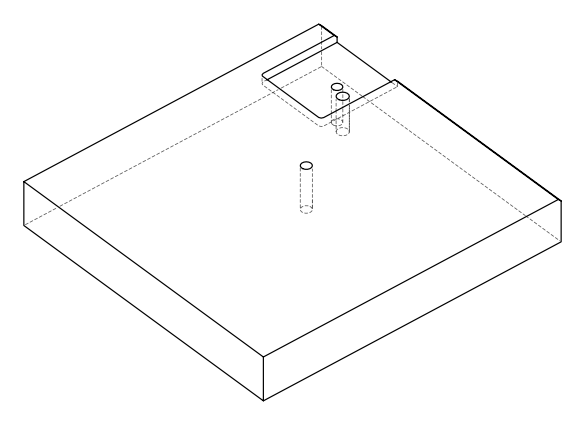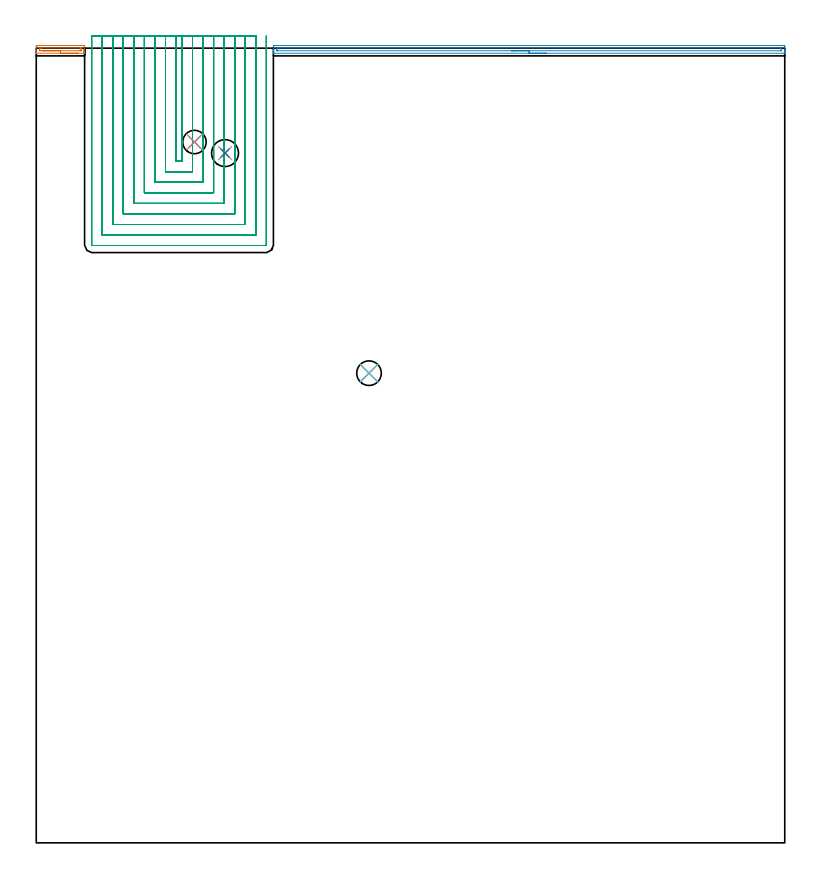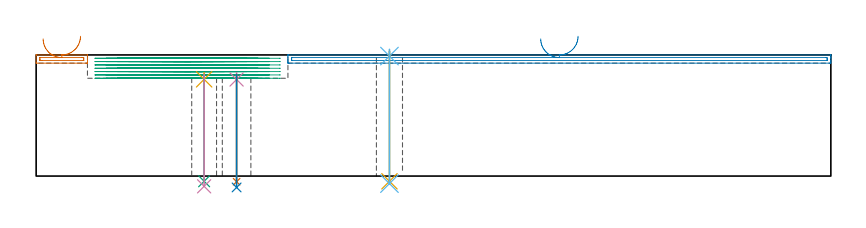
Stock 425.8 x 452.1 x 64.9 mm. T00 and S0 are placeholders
(PLAN: 12 operations, 8 tool changes, 49.8 min)
(1 AREA_MILL | FG_CHAMFER_SURFACE | UGT0205_001 | 0.61 min | 296 mm3)
(2 AREA_MILL_1 | FG_CHAMFER_SURFACE_1 | UGT0205_001 | 4.82 min | 2842 mm3)
(3 MILL_SLOT | SLOT_PARTIAL_RECTANGULAR | UGT0201_126 | Follow Part, ap 2, ae 75% | 42.79 min | 155978 mm3)
(4 SPOT_DRILL | STEP1HOLE | NXT0321_9005460120000 | 0.03 min | 3 mm3)
(5 SPOT_DRILL_1 | STEP1HOLE_1 | NXT0321_9005460120000 | 0.03 min | 9 mm3)
(6 SPOT_DRILL_2 | STEP1HOLE_2 | NXT0321_9005460120000 | 0.03 min | 2 mm3)
(7 DRILL_THROUGH_HOLE_INTO_CENTER | STEP1HOLE | NXT0301_055 | 0.23 min | 2879 mm3)
(8 DRILL_TO_ENLARGE_THROUGH_HOLE | STEP1HOLE | UGT0301_283 | 0.25 min | 6718 mm3)
(9 DRILL_THROUGH_HOLE_INTO_CENTER_1 | STEP1HOLE_1 | NXT0301_042 | 0.23 min | 2042 mm3)
(10 DRILL_TO_ENLARGE_THROUGH_HOLE_1 | STEP1HOLE_1 | UGT0301_267 | 0.24 min | 5210 mm3)
(11 DRILL_THROUGH_HOLE_INTO_CENTER_2 | STEP1HOLE_2 | NXT0301_042 | 0.28 min | 2543 mm3)
(12 DRILL_TO_ENLARGE_THROUGH_HOLE_2 | STEP1HOLE_2 | NXT0301_104 | 0.29 min | 7414 mm3)
(TOOL UGT0205_001 | Chamfer Mill 20 x 3 x 45 deg. | D20 FL50 Z2)
(TOOL UGT0201_126 | Carbide End Mill 8.0 | D8 FL15 Z4)
(TOOL NXT0321_9005460120000 | NC Spot Drill, 142deg, 12mm, Carbide, Uncoated | D12 PA142 FL30 Z2)
(TOOL NXT0301_055 | Carbide Drill 8.4mm [860.1-0840-042A1-MM 2214] | D8.4 PA140 FL61 Z2)
(TOOL UGT0301_283 | Twist Drill 15.3 mm | D15.3 PA118 FL120 Z2)
(TOOL NXT0301_042 | Carbide Drill 7.1mm [860.1-0710-057A1-MM 2214] | D7.1 PA140 FL85 Z2)
(TOOL UGT0301_267 | Twist Drill 13.3 mm | D13.3 PA118 FL108 Z2)
(TOOL NXT0301_104 | Carbide Drill 14mm [860.1-1400-112A1-MM 2214] | D14 PA140 FL123 Z2)
(OP 1 AREA_MILL)
G17 G21 G94 G90
T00 M6
G54
G17 G0 G90 X23.75 Y449.2 S1061 M3
G43 Z74.9 H0
G94 G1 X23.712 Z74.028 F250.
X23.598 Z73.163
X23.409 Z72.312
X23.147 Z71.48
X22.813 Z70.674
X22.41 Z69.9
X21.942 Z69.164
X21.41 Z68.472
X20.821 Z67.829
X20.178 Z67.24
X19.486 Z66.708
X18.75 Z66.24
X17.976 Z65.837
X17.17 Z65.503
X16.338 Z65.241
X15.487 Z65.052
X14.622 Z64.938
X13.75 Z64.9
X0.046
X0.01 Y449.205 Z64.893
X0. Y449.292 Z64.806
Y453.254 Z60.845
X0.001 Y453.591 Z60.505
X0.267 Y453.6 Z60.5
X27.012
X27.234 Y453.598 Z60.502
X27.499 Y453.591 Z60.505
X27.5 Y453.254 Z60.845
Y453.161 Z60.937
X27.499 Y449.291 Z64.807
X27.49 Y449.205 Z64.893
X27.454 Y449.2 Z64.9
X13.75
Y450.614 Z63.486
X2.257 Y450.615 Z63.485
X2.16
X2.061 Y450.619 Z63.481
X2.017 Y450.621 Z63.479
X2.01 Y450.643 Z63.457
X2.006 Y450.675 Z63.425
X2.001 Y450.774 Z63.326
X2. Y451.4 Z62.7
X2.001 Y451.655 Z62.445
X2.005 Y451.911 Z62.189
X2.01 Y452.081 Z62.019
X2.02 Y452.179 Z61.921
X2.06 Y452.181 Z61.919
X2.257 Y452.185 Z61.915
X2.352
X3.141 Y452.186 Z61.914
X25.243 Y452.185 Z61.915
X25.34
X25.439 Y452.181 Z61.919
X25.483 Y452.179 Z61.921
X25.49 Y452.157 Z61.943
X25.494 Y452.125 Z61.975
X25.499 Y452.026 Z62.074
X25.5 Y451.4 Z62.7
X25.499 Y451.145 Z62.955
X25.495 Y450.889 Z63.211
X25.49 Y450.719 Z63.381
X25.481 Y450.621 Z63.479
X25.44 Y450.619 Z63.481
X25.243 Y450.615 Z63.485
X25.148
X24.359 Y450.614 Z63.486
X13.75
X12.878 Z63.524
X12.014 Z63.638
X11.162 Z63.827
X10.33 Z64.089
X9.524 Z64.423
X8.75 Z64.826
X8.014 Z65.294
X7.322 Z65.825
X6.679 Z66.415
X6.09 Z67.058
X5.559 Z67.75
X5.09 Z68.486
X4.687 Z69.26
X4.353 Z70.066
X4.091 Z70.898
X3.902 Z71.749
X3.788 Z72.614
X3.75 Z73.486
G0 Z74.9
M5
M2
(OP 2 AREA_MILL_1)
G17 G21 G94 G90
T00 M6
G54
G17 G0 G90 X290.35 Y449.2 S1061 M3
G43 Z74.9 H0
G94 G1 X290.312 Z74.028 F250.
X290.198 Z73.163
X290.009 Z72.312
X289.747 Z71.48
X289.413 Z70.674
X289.01 Z69.9
X288.542 Z69.164
X288.01 Z68.472
X287.421 Z67.829
X286.778 Z67.24
X286.086 Z66.708
X285.35 Z66.24
X284.576 Z65.837
X283.77 Z65.503
X282.938 Z65.241
X282.086 Z65.052
X281.222 Z64.938
X280.35 Z64.9
X135.08
X134.904 Y449.199 Z64.892
X134.903 Z64.891
X134.9 Y449.553 Z64.547
Y449.811 Z64.288
Y450.519 Z63.575
Y451.754 Z62.343
Y452.281 Z61.814
Y452.898 Z61.198
X134.903 Y453.161 Z60.934
X134.91 Y453.591 Z60.505
X135.086 Y453.596 Z60.502
X135.527 Y453.6 Z60.5
X425.173 Y453.599 Z60.501
X425.614 Y453.596 Z60.502
X425.79 Y453.591 Z60.505
X425.8 Y453.161 Z60.934
Y452.898 Z61.198
Y452.281 Z61.814
Y450.873 Z63.223
Y450.519 Z63.575
Y449.811 Z64.288
Y449.553 Z64.547
Y449.199 Z64.891
X425.796 Z64.892
X425.621 Y449.2 Z64.9
X280.35
Y450.614 Z63.486
X137.218 Y450.615 Z63.485
X136.941 Y450.62 Z63.48
X136.914 Y450.621 Z63.479
X136.909 Y450.64 Z63.46
X136.903 Y450.675 Z63.425
X136.901 Y450.708 Z63.392
X136.9 Y450.928 Z63.172
X136.903 Y451.4 Z62.7
X136.908 Y451.801 Z62.299
X136.925 Y452.179 Z61.921
X137.315 Y452.184 Z61.916
X137.411 Y452.185 Z61.915
X423.482
X423.759 Y452.18 Z61.92
X423.786 Y452.179 Z61.921
X423.791 Y452.16 Z61.94
X423.797 Y452.125 Z61.975
X423.799 Y452.092 Z62.008
X423.8 Y451.872 Z62.228
X423.797 Y451.4 Z62.7
X423.792 Y450.999 Z63.101
X423.775 Y450.621 Z63.479
X423.385 Y450.616 Z63.484
X423.288 Y450.615 Z63.485
X280.35 Y450.614 Z63.486
X279.478 Z63.524
X278.614 Z63.638
X277.762 Z63.827
X276.93 Z64.089
X276.124 Z64.423
X275.35 Z64.826
X274.614 Z65.294
X273.922 Z65.825
X273.279 Z66.415
X272.69 Z67.058
X272.158 Z67.75
X271.69 Z68.486
X271.287 Z69.26
X270.953 Z70.066
X270.691 Z70.898
X270.502 Z71.749
X270.388 Z72.614
X270.35 Z73.486
G0 Z74.9
M5
M2
(OP 3 MILL_SLOT)
G17 G21 G94 G90
T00 M6
G54
G17 G0 G90 X79.5 Y459.1 S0 M3
G43 Z74.9 H0
Z63.114
G94 G1 Y456.1 F250.
Y387.8 F500.
X82.9
Y456.1
Y459.1 F250.
X73.5
Y456.1
Y381.8 F500.
X88.9
Y456.1
Y459.1 F250.
X67.5
Y456.1
Y375.8 F500.
X94.9
Y456.1
Y459.1 F250.
X61.5
Y456.1
Y369.8 F500.
X100.9
Y456.1
Y459.1 F250.
X55.5
Y456.1
Y363.8 F500.
X106.9
Y456.1
Y459.1 F250.
X49.5
Y456.1
Y357.8 F500.
X112.9
Y456.1
Y459.1 F250.
X43.5
Y456.1
Y351.8 F500.
X118.9
Y456.1
Y459.1 F250.
X37.5
Y456.1
Y345.8 F500.
X124.9
Y456.1
Y459.1 F250.
X31.5
Y456.1
Y340.2 F500.
G3 X31.9 Y339.8 R0.4
G1 X130.5
G3 X130.9 Y340.2 R0.4
G1 Y456.1
Y459.1 F250.
G0 X79.5 Z61.329
G1 Y456.1
Y387.8 F500.
X82.9
Y456.1
Y459.1 F250.
X73.5
Y456.1
Y381.8 F500.
X88.9
Y456.1
Y459.1 F250.
X67.5
Y456.1
Y375.8 F500.
X94.9
Y456.1
Y459.1 F250.
X61.5
Y456.1
Y369.8 F500.
X100.9
Y456.1
Y459.1 F250.
X55.5
Y456.1
Y363.8 F500.
X106.9
Y456.1
Y459.1 F250.
X49.5
Y456.1
Y357.8 F500.
X112.9
Y456.1
Y459.1 F250.
X43.5
Y456.1
Y351.8 F500.
X118.9
Y456.1
Y459.1 F250.
X37.5
Y456.1
Y345.8 F500.
X124.9
Y456.1
Y459.1 F250.
X31.5
Y456.1
Y340.2 F500.
G3 X31.9 Y339.8 R0.4
G1 X130.5
G3 X130.9 Y340.2 R0.4
G1 Y456.1
Y459.1 F250.
G0 X79.5 Z59.543
G1 Y456.1
Y387.8 F500.
X82.9
Y456.1
Y459.1 F250.
X73.5
Y456.1
Y381.8 F500.
X88.9
Y456.1
Y459.1 F250.
X67.5
Y456.1
Y375.8 F500.
X94.9
Y456.1
Y459.1 F250.
X61.5
Y456.1
Y369.8 F500.
X100.9
Y456.1
Y459.1 F250.
X55.5
Y456.1
Y363.8 F500.
X106.9
Y456.1
Y459.1 F250.
X49.5
Y456.1
Y357.8 F500.
X112.9
Y456.1
Y459.1 F250.
X43.5
Y456.1
Y351.8 F500.
X118.9
Y456.1
Y459.1 F250.
X37.5
Y456.1
Y345.8 F500.
X124.9
Y456.1
Y459.1 F250.
X31.5
Y456.1
Y340.2 F500.
G3 X31.9 Y339.8 R0.4
G1 X130.5
G3 X130.9 Y340.2 R0.4
G1 Y456.1
Y459.1 F250.
G0 X79.5 Z57.757
G1 Y456.1
Y387.8 F500.
X82.9
Y456.1
Y459.1 F250.
X73.5
Y456.1
Y381.8 F500.
X88.9
Y456.1
Y459.1 F250.
X67.5
Y456.1
Y375.8 F500.
X94.9
Y456.1
Y459.1 F250.
X61.5
Y456.1
Y369.8 F500.
X100.9
Y456.1
Y459.1 F250.
X55.5
Y456.1
Y363.8 F500.
X106.9
Y456.1
Y459.1 F250.
X49.5
Y456.1
Y357.8 F500.
X112.9
Y456.1
Y459.1 F250.
X43.5
Y456.1
Y351.8 F500.
X118.9
Y456.1
Y459.1 F250.
X37.5
Y456.1
Y345.8 F500.
X124.9
Y456.1
Y459.1 F250.
X31.5
Y456.1
Y340.2 F500.
G3 X31.9 Y339.8 R0.4
G1 X130.5
G3 X130.9 Y340.2 R0.4
G1 Y456.1
Y459.1 F250.
G0 X79.5 Z55.971
G1 Y456.1
Y387.8 F500.
X82.9
Y456.1
Y459.1 F250.
X73.5
Y456.1
Y381.8 F500.
X88.9
Y456.1
Y459.1 F250.
X67.5
Y456.1
Y375.8 F500.
X94.9
Y456.1
Y459.1 F250.
X61.5
Y456.1
Y369.8 F500.
X100.9
Y456.1
Y459.1 F250.
X55.5
Y456.1
Y363.8 F500.
X106.9
Y456.1
Y459.1 F250.
X49.5
Y456.1
Y357.8 F500.
X112.9
Y456.1
Y459.1 F250.
X43.5
Y456.1
Y351.8 F500.
X118.9
Y456.1
Y459.1 F250.
X37.5
Y456.1
Y345.8 F500.
X124.9
Y456.1
Y459.1 F250.
X31.5
Y456.1
Y340.2 F500.
G3 X31.9 Y339.8 R0.4
G1 X130.5
G3 X130.9 Y340.2 R0.4
G1 Y456.1
Y459.1 F250.
G0 X79.5 Z54.186
G1 Y456.1
Y387.8 F500.
X82.9
Y456.1
Y459.1 F250.
X73.5
Y456.1
Y381.8 F500.
X88.9
Y456.1
Y459.1 F250.
X67.5
Y456.1
Y375.8 F500.
X94.9
Y456.1
Y459.1 F250.
X61.5
Y456.1
Y369.8 F500.
X100.9
Y456.1
Y459.1 F250.
X55.5
Y456.1
Y363.8 F500.
X106.9
Y456.1
Y459.1 F250.
X49.5
Y456.1
Y357.8 F500.
X112.9
Y456.1
Y459.1 F250.
X43.5
Y456.1
Y351.8 F500.
X118.9
Y456.1
Y459.1 F250.
X37.5
Y456.1
Y345.8 F500.
X124.9
Y456.1
Y459.1 F250.
X31.5
Y456.1
Y340.2 F500.
G3 X31.9 Y339.8 R0.4
G1 X130.5
G3 X130.9 Y340.2 R0.4
G1 Y456.1
Y459.1 F250.
G0 X79.5 Z52.4
G1 Y456.1
Y387.8 F500.
X82.9
Y456.1
Y459.1 F250.
X73.5
Y456.1
Y381.8 F500.
X88.9
Y456.1
Y459.1 F250.
X67.5
Y456.1
Y375.8 F500.
X94.9
Y456.1
Y459.1 F250.
X61.5
Y456.1
Y369.8 F500.
X100.9
Y456.1
Y459.1 F250.
X55.5
Y456.1
Y363.8 F500.
X106.9
Y456.1
Y459.1 F250.
X49.5
Y456.1
Y357.8 F500.
X112.9
Y456.1
Y459.1 F250.
X43.5
Y456.1
Y351.8 F500.
X118.9
Y456.1
Y459.1 F250.
X37.5
Y456.1
Y345.8 F500.
X124.9
Y456.1
Y459.1 F250.
X31.5
Y456.1
Y340.2 F500.
G3 X31.9 Y339.8 R0.4
G1 X130.5
G3 X130.9 Y340.2 R0.4
G1 Y456.1
Y459.1 F250.
G0 Z74.9
M5
M2
(OP 4 SPOT_DRILL)
G17 G21 G94 G90
T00 M6
G54
G17 G0 G90 X107.4 Y392.4 S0 M3
G43 Z74.9 H0
G94 G81 G98 Z51.741 F250. R55.4
G80
M5
M2
(OP 5 SPOT_DRILL_1)
G17 G21 G94 G90
T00 M6
G54
G17 G0 G90 X90. Y398.7 S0 M3
G43 Z74.9 H0
G94 G81 G98 Z51.828 F250. R55.4
G80
M5
M2
(OP 6 SPOT_DRILL_2)
G17 G21 G94 G90
T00 M6
G54
G17 G0 G90 X189.3 Y267.2 S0 M3
G43 Z74.9 H0
G94 G81 G98 Z64.289 F250. R67.9
G80
M5
M2
(OP 7 DRILL_THROUGH_HOLE_INTO_CENTER)
G17 G21 G94 G90
T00 M6
G54
G17 G0 G90 X107.4 Y392.4 S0 M3
G43 Z74.9 H1
G94 G73 G98 Z-3.029 F250. Q7.918 R54.4
G80
M5
M2
(OP 8 DRILL_TO_ENLARGE_THROUGH_HOLE)
G17 G21 G94 G90
T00 M6
G54
G17 G0 G90 X107.4 Y392.4 S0 M3
G43 Z74.9 H0
G94 G73 G98 Z-6.097 F250. Q14.624 R54.4
G80
M5
M2
(OP 9 DRILL_THROUGH_HOLE_INTO_CENTER_1)
G17 G21 G94 G90
T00 M6
G54
G17 G0 G90 X90. Y398.7 S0 M3
G43 Z74.9 H1
G94 G73 G98 Z-2.792 F250. Q6.899 R54.4
G80
M5
M2
(OP 10 DRILL_TO_ENLARGE_THROUGH_HOLE_1)
G17 G21 G94 G90
T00 M6
G54
G17 G0 G90 X90. Y398.7 S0 M3
G43 Z74.9 H0
G94 G73 G98 Z-5.496 F250. Q11.579 R54.4
G80
M5
M2
(OP 11 DRILL_THROUGH_HOLE_INTO_CENTER_2)
G17 G21 G94 G90
T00 M6
G54
G17 G0 G90 X189.3 Y267.2 S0 M3
G43 Z74.9 H1
G94 G73 G98 Z-2.792 F250. Q6.769 R66.9
G80
M5
M2
(OP 12 DRILL_TO_ENLARGE_THROUGH_HOLE_2)
G17 G21 G94 G90
T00 M6
G54
G17 G0 G90 X189.3 Y267.2 S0 M3
G43 Z74.9 H1
G94 G73 G98 Z-4.048 F250. Q13.79 R66.9
G80
M5
M2
